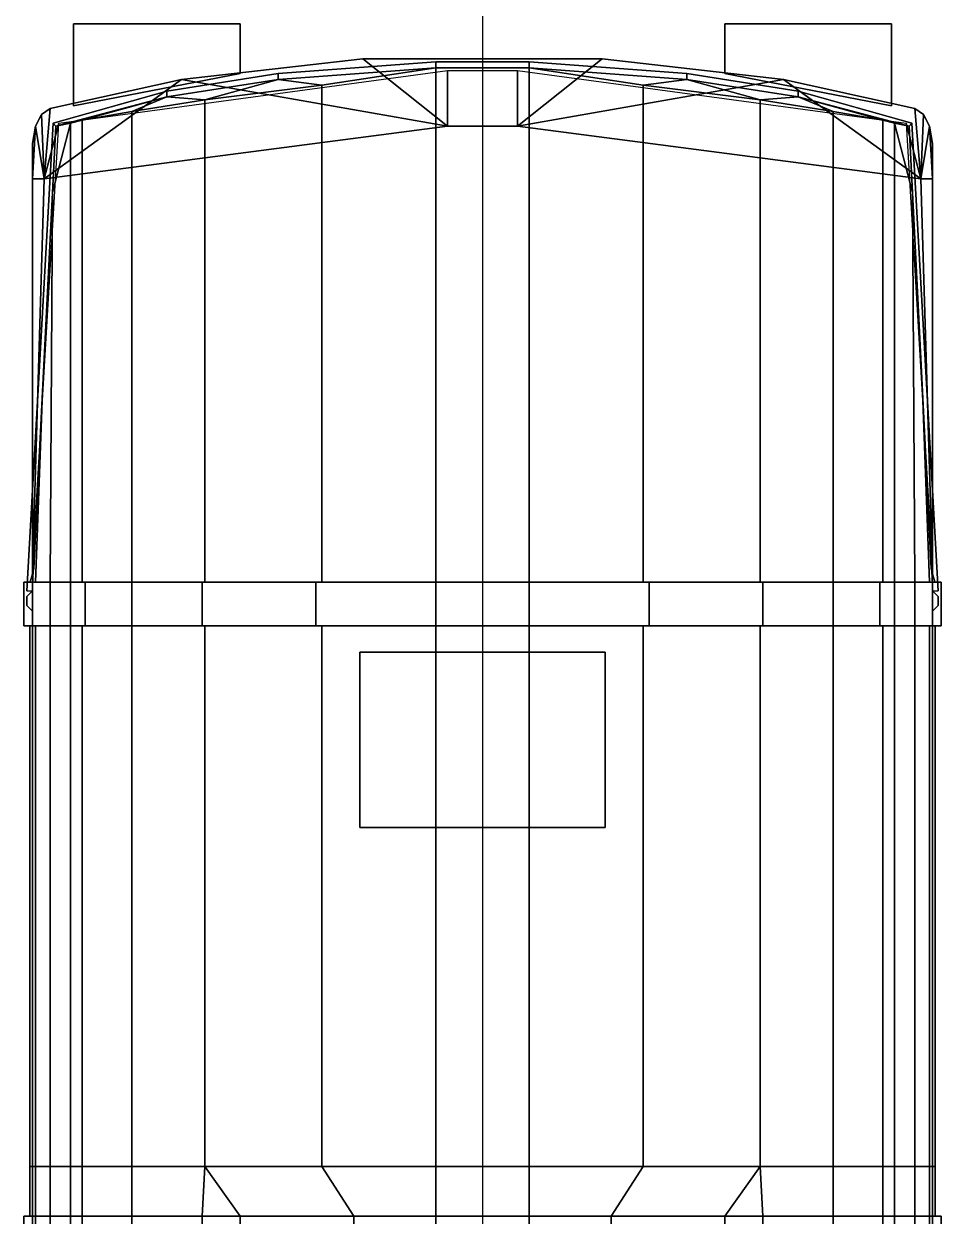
# Model space of a CAD drawing. Header units: millimetres. Extents: x -1.6 to 3, y -8.4 to 21.6.
# Drawn here: x -1.57 to 1.57, y 4.96 to 9.04 of the extents above; entities that cross this region are included whole.
import ezdxf

# ---------------------------------------------------------------- set-up
doc = ezdxf.new("R2010")
doc.units = ezdxf.units.MM
doc.layers.add('drawing', color=9, linetype='Continuous')

msp = doc.modelspace()

# ---------------------------------------------------------------- linework, layer by layer
for points in [[(-1.4, 9.04, 1.81), (-1.4, 9.04, 2.15), (-0.83, 9.04, 2.15), (-0.83, 9.04, 1.81)], [(-1.4, 8.76, 1.81), (-1.4, 8.76, 2.15), (-1.4, 9.04, 2.15), (-1.4, 9.04, 1.81)], [(-1.4, 9.04, 2.15), (-1.4, 8.76, 2.15), (-0.83, 8.87, 2.15), (-0.83, 9.04, 2.15)], [(-0.83, 9.04, 1.81), (-0.83, 8.87, 1.81), (-1.4, 8.76, 1.81), (-1.4, 9.04, 1.81)], [(-0.83, 9.04, 2.15), (-0.83, 8.87, 2.15), (-0.83, 8.87, 1.81), (-0.83, 9.04, 1.81)], [(0.83, 9.04, 1.81), (0.83, 8.87, 1.81), (0.83, 8.87, 2.15), (0.83, 9.04, 2.15)], [(1.4, 9.04, 2.15), (1.4, 9.04, 1.81), (0.83, 9.04, 1.81), (0.83, 9.04, 2.15)], [(1.4, 9.04, 1.81), (1.4, 8.76, 1.81), (0.83, 8.87, 1.81), (0.83, 9.04, 1.81)], [(0.83, 9.04, 2.15), (0.83, 8.87, 2.15), (1.4, 8.76, 2.15), (1.4, 9.04, 2.15)], [(1.4, 8.76, 2.15), (1.4, 8.76, 1.81), (1.4, 9.04, 1.81), (1.4, 9.04, 2.15)], [(-0.41, 8.92, 3.29), (-0.41, 8.92, 1.81), (-1.03, 8.85, 1.81), (-1.03, 8.85, 3.29)], [(-1.03, 8.85, 3.29), (-0.12, 8.69, 3.41), (-0.41, 8.92, 3.29), (-1.03, 8.85, 3.29)], [(-0.16, 8.91, 4.24), (-0.16, 8.91, 4.2), (-0.7, 8.87, 4.2), (-0.7, 8.87, 4.24)], [(-0.16, 8.89, 4.24), (-0.16, 8.91, 4.24), (-0.7, 8.87, 4.24), (-0.7, 8.85, 4.24)], [(0.41, 8.92, 3.29), (0.41, 8.92, 1.81), (-0.41, 8.92, 1.81), (-0.41, 8.92, 3.29)], [(0.12, 8.69, 3.41), (0.41, 8.92, 3.29), (-0.41, 8.92, 3.29), (-0.12, 8.69, 3.41)], [(0.16, 8.91, 4.24), (0.16, 8.91, 4.2), (-0.16, 8.91, 4.2), (-0.16, 8.91, 4.24)], [(0.16, 8.89, 4.24), (0.16, 8.91, 4.24), (-0.16, 8.91, 4.24), (-0.16, 8.89, 4.24)], [(0.12, 8.69, 3.41), (1.03, 8.85, 3.29), (0.41, 8.92, 3.29), (0.12, 8.69, 3.41)], [(0.7, 8.87, 4.24), (0.7, 8.87, 4.2), (0.16, 8.91, 4.2), (0.16, 8.91, 4.24)], [(0.7, 8.85, 4.24), (0.7, 8.87, 4.24), (0.16, 8.91, 4.24), (0.16, 8.89, 4.24)], [(0.41, 8.92, 1.81), (0.41, 8.92, 3.29), (1.03, 8.85, 3.29), (1.03, 8.85, 1.81)], [(-0.12, 8.88, 4.2), (-0.12, 8.69, 3.41), (-1.5, 8.51, 3.41), (-1.45, 8.7, 4.2)], [(-0.7, 8.87, 4.24), (-0.7, 8.87, 4.2), (-1.08, 8.81, 4.2), (-1.08, 8.81, 4.24)], [(-0.7, 8.85, 4.24), (-0.7, 8.87, 4.24), (-1.08, 8.81, 4.24), (-1.08, 8.79, 4.24)], [(-0.16, 8.89, 4.24), (-0.16, 8.89, 4.24), (-0.7, 8.85, 4.24), (-0.55, 8.83, 4.59)], [(-0.16, 8.89, 4.24), (-0.16, 8.89, 4.24), (-0.55, 8.83, 4.59), (-0.16, 8.89, 4.63)], [(0.16, 8.89, 4.63), (0.16, 8.89, 4.24), (-0.16, 8.89, 4.24), (-0.16, 8.89, 4.63)], [(0.12, 8.88, 4.2), (0.12, 8.69, 3.41), (-0.12, 8.69, 3.41), (-0.12, 8.88, 4.2)], [(1.45, 8.7, 4.2), (1.5, 8.51, 3.41), (0.12, 8.69, 3.41), (0.12, 8.88, 4.2)], [(0.7, 8.85, 4.24), (0.16, 8.89, 4.24), (0.55, 8.83, 4.59), (0.7, 8.85, 4.24)], [(0.55, 8.83, 4.59), (0.16, 8.89, 4.24), (0.16, 8.89, 4.63), (0.55, 8.83, 4.59)], [(1.08, 8.81, 4.24), (1.08, 8.81, 4.2), (0.7, 8.87, 4.2), (0.7, 8.87, 4.24)], [(1.08, 8.79, 4.24), (1.08, 8.81, 4.24), (0.7, 8.87, 4.24), (0.7, 8.85, 4.24)], [(-1.5, 8.51, 3.41), (-0.12, 8.69, 3.41), (-1.03, 8.85, 3.29), (-1.5, 8.51, 3.41)], [(-1.48, 8.75, 3.3), (-1.5, 8.51, 3.41), (-1.03, 8.85, 3.29), (-1.48, 8.75, 3.3)], [(-1.48, 8.75, 1.81), (-1.48, 8.75, 3.3), (-1.03, 8.85, 3.29), (-1.03, 8.85, 1.81)], [(-0.7, 8.85, 4.24), (-0.7, 8.85, 4.24), (-1.08, 8.79, 4.24), (-0.95, 8.78, 4.51)], [(-0.7, 8.85, 4.24), (-0.7, 8.85, 4.24), (-0.95, 8.78, 4.51), (-0.55, 8.83, 4.59)], [(-0.55, 8.83, 4.59), (-0.95, 8.78, 4.51), (-0.95, 7.13, 4.51), (-0.55, 7.13, 4.59)], [(0.12, 8.69, 3.41), (1.5, 8.51, 3.41), (1.03, 8.85, 3.29), (0.12, 8.69, 3.41)], [(0.7, 8.85, 4.24), (0.55, 8.83, 4.59), (0.95, 8.78, 4.51), (0.7, 8.85, 4.24)], [(0.55, 7.13, 4.59), (0.95, 7.13, 4.51), (0.95, 8.78, 4.51), (0.55, 8.83, 4.59)], [(0.7, 8.85, 4.24), (0.95, 8.78, 4.51), (1.08, 8.79, 4.24), (0.7, 8.85, 4.24)], [(1.48, 8.75, 3.3), (1.48, 8.75, 1.81), (1.03, 8.85, 1.81), (1.03, 8.85, 3.29)], [(1.03, 8.85, 3.29), (1.5, 8.51, 3.41), (1.48, 8.75, 3.3), (1.03, 8.85, 3.29)], [(-1.08, 8.81, 4.24), (-1.08, 8.81, 4.2), (-1.47, 8.7, 4.2), (-1.47, 8.7, 4.24)], [(-1.08, 8.79, 4.24), (-1.08, 8.81, 4.24), (-1.47, 8.7, 4.24), (-1.46, 8.69, 4.24)], [(-1.08, 8.79, 4.24), (-1.08, 8.79, 4.24), (-1.46, 8.69, 4.24), (-1.41, 8.7, 4.28)], [(-1.08, 8.79, 4.24), (-1.08, 8.79, 4.24), (-1.41, 8.7, 4.28), (-1.37, 8.71, 4.32)], [(-1.08, 8.79, 4.24), (-1.08, 8.79, 4.24), (-1.37, 8.71, 4.32), (-1.2, 8.74, 4.42)], [(-1.08, 8.79, 4.24), (-1.08, 8.79, 4.24), (-1.2, 8.74, 4.42), (-0.95, 8.78, 4.51)], [(-0.95, 8.78, 4.51), (-1.2, 8.74, 4.42), (-1.2, 7.13, 4.42), (-0.95, 7.13, 4.51)], [(0.95, 8.78, 4.51), (1.2, 8.74, 4.42), (1.08, 8.79, 4.24), (0.95, 8.78, 4.51)], [(0.95, 7.13, 4.51), (1.2, 7.13, 4.42), (1.2, 8.74, 4.42), (0.95, 8.78, 4.51)], [(1.47, 8.7, 4.24), (1.47, 8.7, 4.2), (1.08, 8.81, 4.2), (1.08, 8.81, 4.24)], [(1.46, 8.69, 4.24), (1.47, 8.7, 4.24), (1.08, 8.81, 4.24), (1.08, 8.79, 4.24)], [(1.41, 8.7, 4.28), (1.46, 8.69, 4.24), (1.08, 8.79, 4.24), (1.41, 8.7, 4.28)], [(1.37, 8.71, 4.32), (1.41, 8.7, 4.28), (1.08, 8.79, 4.24), (1.37, 8.71, 4.32)], [(1.2, 8.74, 4.42), (1.37, 8.71, 4.32), (1.08, 8.79, 4.24), (1.2, 8.74, 4.42)], [(-1.48, 8.75, 3.3), (-1.48, 8.75, 1.81), (-1.51, 8.73, 1.81), (-1.51, 8.73, 3.31)], [(-1.5, 8.51, 3.41), (-1.48, 8.75, 3.3), (-1.51, 8.73, 3.31), (-1.5, 8.51, 3.41)], [(-1.2, 8.74, 4.42), (-1.37, 8.71, 4.32), (-1.37, 7.13, 4.32), (-1.2, 7.13, 4.42)], [(1.2, 7.13, 4.42), (1.37, 7.13, 4.32), (1.37, 8.71, 4.32), (1.2, 8.74, 4.42)], [(1.48, 8.75, 1.81), (1.48, 8.75, 3.3), (1.51, 8.73, 3.31), (1.51, 8.73, 1.81)], [(1.5, 8.51, 3.41), (1.51, 8.73, 3.31), (1.51, 8.73, 3.31), (1.48, 8.75, 3.3)], [(-1.47, 8.7, 4.24), (-1.47, 8.7, 4.2), (-1.56, 7.1, 4), (-1.56, 7.1, 4.03)], [(-1.46, 8.69, 4.24), (-1.47, 8.7, 4.24), (-1.56, 7.1, 4.03), (-1.54, 7.1, 4.03)], [(-1.45, 8.7, 4.2), (-1.5, 8.51, 3.41), (-1.54, 7.17, 3.41), (-1.54, 7.17, 4.01)], [(-1.53, 8.69, 1.81), (-1.53, 8.69, 3.32), (-1.51, 8.73, 3.31), (-1.51, 8.73, 1.81)], [(-1.53, 8.69, 3.32), (-1.5, 8.51, 3.41), (-1.5, 8.51, 3.41), (-1.51, 8.73, 3.31)], [(-1.41, 8.7, 4.28), (-1.4714, 8.4629, 4.21), (-1.48, 7.13, 4.21), (-1.41, 7.13, 4.28)], [(-1.41, 8.7, 4.28), (-1.46, 8.69, 4.24), (-1.4714, 8.4629, 4.21)], [(-1.37, 8.71, 4.32), (-1.41, 8.7, 4.28), (-1.41, 7.13, 4.28), (-1.37, 7.13, 4.32)], [(1.37, 7.13, 4.32), (1.41, 7.13, 4.28), (1.41, 8.7, 4.28), (1.37, 8.71, 4.32)], [(1.41, 7.13, 4.28), (1.48, 7.13, 4.21), (1.4714, 8.4629, 4.21), (1.41, 8.7, 4.28)], [(1.4714, 8.4629, 4.21), (1.4714, 8.4629, 4.21), (1.46, 8.69, 4.24), (1.41, 8.7, 4.28)], [(1.5, 8.51, 3.41), (1.45, 8.7, 4.2), (1.54, 7.17, 4.01), (1.54, 7.17, 3.41)], [(1.54, 7.1, 4.03), (1.56, 7.1, 4.03), (1.47, 8.7, 4.24), (1.46, 8.69, 4.24)], [(1.56, 7.1, 4.03), (1.56, 7.1, 4), (1.47, 8.7, 4.2), (1.47, 8.7, 4.24)], [(1.5, 8.51, 3.41), (1.53, 8.69, 3.32), (1.53, 8.69, 3.32), (1.51, 8.73, 3.31)], [(1.53, 8.69, 3.32), (1.53, 8.69, 1.81), (1.51, 8.73, 1.81), (1.51, 8.73, 3.31)], [(-1.53, 8.69, 3.32), (-1.53, 8.69, 1.81), (-1.54, 8.63, 1.81), (-1.54, 8.63, 3.29)], [(-1.54, 8.51, 3.41), (-1.53, 8.69, 3.32), (-1.54, 8.63, 3.29), (-1.54, 8.51, 3.41)], [(-1.5, 8.51, 3.41), (-1.53, 8.69, 3.32), (-1.54, 8.51, 3.41), (-1.5, 8.51, 3.41)], [(1.5, 8.51, 3.41), (1.54, 8.51, 3.41), (1.54, 8.51, 3.41), (1.53, 8.69, 3.32)], [(1.53, 8.69, 1.81), (1.53, 8.69, 3.32), (1.54, 8.63, 3.29), (1.54, 8.63, 1.81)], [(1.53, 8.69, 3.32), (1.54, 8.51, 3.41), (1.54, 8.51, 3.41), (1.54, 8.63, 3.29)], [(-1.54, 8.63, 3.29), (-1.54, 8.63, 1.81), (-1.54, 7.1, 1.81), (-1.54, 7.1, 3.29)], [(-1.54, 8.51, 3.41), (-1.54, 8.63, 3.29), (-1.54, 7.1, 3.29), (-1.54, 7.17, 3.41)], [(1.54, 8.63, 1.81), (1.54, 8.63, 3.29), (1.54, 7.1, 3.29), (1.54, 7.1, 1.81)], [(1.54, 8.63, 3.29), (1.54, 8.51, 3.41), (1.54, 7.17, 3.41), (1.54, 7.1, 3.29)], [(-1.5, 8.51, 3.41), (-1.54, 8.51, 3.41), (-1.54, 7.17, 3.41)], [(1.54, 8.51, 3.41), (1.5, 8.51, 3.41), (1.54, 7.17, 3.41)], [(-1.4714, 8.4629, 4.21), (-1.5057, 7.7814, 4.12), (-1.53, 7.13, 4.12), (-1.48, 7.13, 4.21)], [(1.48, 7.13, 4.21), (1.53, 7.13, 4.12), (1.5057, 7.7814, 4.12), (1.4714, 8.4629, 4.21)], [(-1.5057, 7.7814, 4.12), (-1.5362, 7.1757, 4.04), (-1.55, 7.13, 4.04), (-1.53, 7.13, 4.12)], [(1.53, 7.13, 4.12), (1.55, 7.13, 4.04), (1.5362, 7.1757, 4.04), (1.5057, 7.7814, 4.12)], [(-1.54, 7.17, 4.01), (-1.54, 7.17, 3.41), (-1.54, 7.1, 3.29), (-1.54, 7.1, 4)], [(1.54, 7.17, 3.41), (1.54, 7.17, 4.01), (1.54, 7.1, 4), (1.54, 7.1, 3.29)], [(-1.54, 7.1, 3.96), (-1.54, 7.1, 1.77), (-1.56, 7.08, 1.77), (-1.56, 7.08, 3.96)], [(1.54, 7.1, 1.77), (1.54, 7.1, 3.96), (1.56, 7.08, 3.96), (1.56, 7.08, 1.77)], [(-1.56, 7.08, 3.96), (-1.56, 7.08, 1.77), (-1.56, 7.05, 1.77), (-1.56, 7.05, 3.96)], [(1.56, 7.08, 1.77), (1.56, 7.08, 3.96), (1.56, 7.05, 3.96), (1.56, 7.05, 1.77)], [(-1.56, 7.05, 3.96), (-1.56, 7.05, 1.77), (-1.54, 7.03, 1.77), (-1.54, 7.03, 3.96)], [(-1.54, 7.03, 3.96), (-1.54, 7.03, 1.81), (-1.54, 4.87, 1.81), (-1.54, 4.87, 3.96)], [(1.56, 7.05, 1.77), (1.56, 7.05, 3.96), (1.54, 7.03, 3.96), (1.54, 7.03, 1.77)], [(1.54, 7.03, 1.81), (1.54, 7.03, 3.96), (1.54, 4.87, 3.96), (1.54, 4.87, 1.81)], [(-1.53, 6.98, 4.12), (-1.55, 6.98, 4.04), (-1.55, 5.13, 4.04), (-1.53, 5.13, 4.12)], [(-1.55, 6.98, 4.04), (-1.55, 6.98, 3.96), (-1.55, 5.13, 3.96), (-1.55, 5.13, 4.04)], [(-1.48, 6.98, 4.21), (-1.53, 6.98, 4.12), (-1.53, 5.13, 4.12), (-1.48, 5.13, 4.21)], [(-1.41, 6.98, 4.28), (-1.48, 6.98, 4.21), (-1.48, 5.13, 4.21), (-1.41, 5.13, 4.28)], [(-1.37, 6.98, 4.32), (-1.41, 6.98, 4.28), (-1.41, 5.13, 4.28), (-1.37, 5.13, 4.32)], [(-1.2, 6.98, 4.42), (-1.37, 6.98, 4.32), (-1.37, 5.13, 4.32), (-1.2, 5.13, 4.42)], [(-0.95, 6.98, 4.51), (-1.2, 6.98, 4.42), (-1.2, 5.13, 4.42), (-0.95, 5.13, 4.51)], [(-0.55, 6.98, 4.59), (-0.95, 6.98, 4.51), (-0.95, 5.13, 4.51), (-0.55, 5.13, 4.59)], [(-0.16, 6.98, 4.63), (-0.55, 6.98, 4.59), (-0.55, 5.13, 4.59), (-0.16, 5.13, 4.63)], [(-0.16, 5.13, 4.63), (0.16, 5.13, 4.63), (0.16, 6.98, 4.63), (-0.16, 6.98, 4.63)], [(0.16, 5.13, 4.63), (0.55, 5.13, 4.59), (0.55, 6.98, 4.59), (0.16, 6.98, 4.63)], [(0.55, 5.13, 4.59), (0.95, 5.13, 4.51), (0.95, 6.98, 4.51), (0.55, 6.98, 4.59)], [(0.95, 5.13, 4.51), (1.2, 5.13, 4.42), (1.2, 6.98, 4.42), (0.95, 6.98, 4.51)], [(1.2, 5.13, 4.42), (1.37, 5.13, 4.32), (1.37, 6.98, 4.32), (1.2, 6.98, 4.42)], [(1.37, 5.13, 4.32), (1.41, 5.13, 4.28), (1.41, 6.98, 4.28), (1.37, 6.98, 4.32)], [(1.41, 5.13, 4.28), (1.48, 5.13, 4.21), (1.48, 6.98, 4.21), (1.41, 6.98, 4.28)], [(1.48, 5.13, 4.21), (1.53, 5.13, 4.12), (1.53, 6.98, 4.12), (1.48, 6.98, 4.21)], [(1.53, 5.13, 4.12), (1.55, 5.13, 4.04), (1.55, 6.98, 4.04), (1.53, 6.98, 4.12)], [(1.55, 5.13, 4.04), (1.55, 5.13, 3.96), (1.55, 6.98, 3.96), (1.55, 6.98, 4.04)], [(-0.42, 6.89, 4.59), (-0.42, 6.29, 4.59), (-0.42, 6.29, 4.66), (-0.42, 6.89, 4.66)], [(0.42, 6.89, 4.66), (0.42, 6.89, 4.59), (-0.42, 6.89, 4.59), (-0.42, 6.89, 4.66)], [(-0.42, 6.89, 4.66), (-0.42, 6.29, 4.66), (0.42, 6.29, 4.66), (0.42, 6.89, 4.66)], [(0.42, 6.29, 4.66), (0.42, 6.29, 4.59), (0.42, 6.89, 4.59), (0.42, 6.89, 4.66)], [(-0.42, 6.29, 4.66), (-0.42, 6.29, 4.59), (0.42, 6.29, 4.59), (0.42, 6.29, 4.66)], [(-1.55, 5.13, 4.04), (-1.55, 5.13, 3.96), (-1.55, 4.96, 3.96), (-1.55, 4.96, 4.04)], [(-1.53, 5.13, 4.12), (-1.55, 5.13, 4.04), (-1.55, 4.96, 4.04), (-1.53, 4.96, 4.12)], [(-1.48, 5.13, 4.21), (-1.53, 5.13, 4.12), (-1.53, 4.96, 4.12), (-1.48, 4.96, 4.21)], [(-1.41, 5.13, 4.28), (-1.48, 5.13, 4.21), (-1.48, 4.96, 4.21), (-1.41, 4.96, 4.28)], [(-1.37, 5.13, 4.32), (-1.41, 5.13, 4.28), (-1.41, 4.96, 4.28), (-1.37, 4.96, 4.34)], [(-1.2, 5.13, 4.42), (-1.37, 5.13, 4.32), (-1.37, 4.96, 4.34), (-1.2, 4.96, 4.51)], [(-0.95, 5.13, 4.51), (-1.2, 5.13, 4.42), (-1.2, 4.96, 4.51), (-0.96, 4.96, 4.72)], [(-0.95, 5.13, 4.51), (-0.95, 5.13, 4.51), (-0.96, 4.96, 4.72), (-0.83, 4.96, 4.78)], [(-0.55, 5.13, 4.59), (-0.95, 5.13, 4.51), (-0.83, 4.96, 4.78), (-0.44, 4.96, 4.84)], [(-0.16, 5.13, 4.63), (-0.55, 5.13, 4.59), (-0.44, 4.96, 4.84), (-0.16, 4.96, 4.86)], [(0.16, 5.13, 4.63), (-0.16, 5.13, 4.63), (-0.16, 4.96, 4.86), (0.16, 4.96, 4.86)], [(0.16, 4.96, 4.86), (0.44, 4.96, 4.84), (0.55, 5.13, 4.59), (0.16, 5.13, 4.63)], [(0.44, 4.96, 4.84), (0.83, 4.96, 4.78), (0.95, 5.13, 4.51), (0.55, 5.13, 4.59)], [(0.83, 4.96, 4.78), (0.96, 4.96, 4.72), (0.95, 5.13, 4.51)], [(0.96, 4.96, 4.72), (1.2, 4.96, 4.51), (1.2, 5.13, 4.42), (0.95, 5.13, 4.51)], [(1.2, 4.96, 4.51), (1.37, 4.96, 4.34), (1.37, 5.13, 4.32), (1.2, 5.13, 4.42)], [(1.37, 4.96, 4.34), (1.41, 4.96, 4.28), (1.41, 5.13, 4.28), (1.37, 5.13, 4.32)], [(1.41, 4.96, 4.28), (1.48, 4.96, 4.21), (1.48, 5.13, 4.21), (1.41, 5.13, 4.28)], [(1.48, 4.96, 4.21), (1.53, 4.96, 4.12), (1.53, 5.13, 4.12), (1.48, 5.13, 4.21)], [(1.53, 4.96, 4.12), (1.55, 4.96, 4.04), (1.55, 5.13, 4.04), (1.53, 5.13, 4.12)], [(1.55, 4.96, 4.04), (1.55, 4.96, 3.96), (1.55, 5.13, 3.96), (1.55, 5.13, 4.04)]]:
    msp.add_3dface(points)
at = {"color": 2}
for points in [[(-0.16, 8.89, 4.63), (-0.55, 8.83, 4.59), (-0.55, 7.13, 4.59), (-0.16, 7.13, 4.63)], [(-0.16, 7.13, 4.63), (0.16, 7.13, 4.63), (0.16, 8.89, 4.63), (-0.16, 8.89, 4.63)], [(0.16, 7.13, 4.63), (0.55, 7.13, 4.59), (0.55, 8.83, 4.59), (0.16, 8.89, 4.63)], [(-1.57, 7.13, 4.04), (-1.57, 7.13, 3.96), (-1.57, 6.98, 3.96), (-1.57, 6.98, 4.04)], [(-1.54, 7.13, 4.15), (-1.57, 7.13, 4.04), (-1.57, 6.98, 4.04), (-1.54, 6.98, 4.15)], [(-1.53, 7.13, 4.12), (-1.55, 7.13, 4.04), (-1.57, 7.13, 4.04), (-1.54, 7.13, 4.15)], [(-1.55, 7.13, 4.04), (-1.55, 7.13, 3.96), (-1.57, 7.13, 3.96), (-1.57, 7.13, 4.04)], [(-1.48, 7.13, 4.24), (-1.54, 7.13, 4.15), (-1.54, 6.98, 4.15), (-1.48, 6.98, 4.24)], [(-1.48, 7.13, 4.21), (-1.53, 7.13, 4.12), (-1.54, 7.13, 4.15), (-1.48, 7.13, 4.24)], [(-1.41, 7.13, 4.31), (-1.48, 7.13, 4.24), (-1.48, 6.98, 4.24), (-1.41, 6.98, 4.31)], [(-1.41, 7.13, 4.28), (-1.48, 7.13, 4.21), (-1.48, 7.13, 4.24), (-1.41, 7.13, 4.31)], [(-1.36, 7.13, 4.35), (-1.41, 7.13, 4.31), (-1.41, 6.98, 4.31), (-1.36, 6.98, 4.35)], [(-1.37, 7.13, 4.32), (-1.41, 7.13, 4.28), (-1.41, 7.13, 4.31), (-1.36, 7.13, 4.35)], [(-1.2, 7.13, 4.42), (-1.37, 7.13, 4.32), (-1.36, 7.13, 4.35), (-1.2, 7.13, 4.44)], [(-1.2, 7.13, 4.44), (-1.36, 7.13, 4.35), (-1.36, 6.98, 4.35), (-1.2, 6.98, 4.44)], [(-0.96, 7.13, 4.53), (-1.2, 7.13, 4.44), (-1.2, 6.98, 4.44), (-0.96, 6.98, 4.53)], [(-0.95, 7.13, 4.51), (-1.2, 7.13, 4.42), (-1.2, 7.13, 4.44), (-0.96, 7.13, 4.53)], [(-0.57, 7.13, 4.61), (-0.96, 7.13, 4.53), (-0.96, 6.98, 4.53), (-0.57, 6.98, 4.61)], [(-0.55, 7.13, 4.59), (-0.95, 7.13, 4.51), (-0.96, 7.13, 4.53), (-0.57, 7.13, 4.61)], [(-0.16, 7.13, 4.65), (-0.57, 7.13, 4.61), (-0.57, 6.98, 4.61), (-0.16, 6.98, 4.65)], [(-0.16, 7.13, 4.63), (-0.55, 7.13, 4.59), (-0.57, 7.13, 4.61), (-0.16, 7.13, 4.65)], [(-0.16, 6.98, 4.65), (0.16, 6.98, 4.65), (0.16, 7.13, 4.65), (-0.16, 7.13, 4.65)], [(0.16, 7.13, 4.63), (-0.16, 7.13, 4.63), (-0.16, 7.13, 4.65), (0.16, 7.13, 4.65)], [(0.16, 6.98, 4.65), (0.57, 6.98, 4.61), (0.57, 7.13, 4.61), (0.16, 7.13, 4.65)], [(0.16, 7.13, 4.65), (0.57, 7.13, 4.61), (0.55, 7.13, 4.59), (0.16, 7.13, 4.63)], [(0.57, 7.13, 4.61), (0.96, 7.13, 4.53), (0.95, 7.13, 4.51), (0.55, 7.13, 4.59)], [(0.57, 6.98, 4.61), (0.96, 6.98, 4.53), (0.96, 7.13, 4.53), (0.57, 7.13, 4.61)], [(0.96, 7.13, 4.53), (1.2, 7.13, 4.44), (1.2, 7.13, 4.42), (0.95, 7.13, 4.51)], [(0.96, 6.98, 4.53), (1.2, 6.98, 4.44), (1.2, 7.13, 4.44), (0.96, 7.13, 4.53)], [(1.2, 6.98, 4.44), (1.36, 6.98, 4.35), (1.36, 7.13, 4.35), (1.2, 7.13, 4.44)], [(1.2, 7.13, 4.44), (1.36, 7.13, 4.35), (1.37, 7.13, 4.32), (1.2, 7.13, 4.42)], [(1.36, 6.98, 4.35), (1.41, 6.98, 4.31), (1.41, 7.13, 4.31), (1.36, 7.13, 4.35)], [(1.36, 7.13, 4.35), (1.41, 7.13, 4.31), (1.41, 7.13, 4.28), (1.37, 7.13, 4.32)], [(1.41, 6.98, 4.31), (1.48, 6.98, 4.24), (1.48, 7.13, 4.24), (1.41, 7.13, 4.31)], [(1.41, 7.13, 4.31), (1.48, 7.13, 4.24), (1.48, 7.13, 4.21), (1.41, 7.13, 4.28)], [(1.48, 6.98, 4.24), (1.54, 6.98, 4.15), (1.54, 7.13, 4.15), (1.48, 7.13, 4.24)], [(1.48, 7.13, 4.24), (1.54, 7.13, 4.15), (1.53, 7.13, 4.12), (1.48, 7.13, 4.21)], [(1.54, 7.13, 4.15), (1.57, 7.13, 4.04), (1.55, 7.13, 4.04), (1.53, 7.13, 4.12)], [(1.54, 6.98, 4.15), (1.57, 6.98, 4.04), (1.57, 7.13, 4.04), (1.54, 7.13, 4.15)], [(1.57, 7.13, 4.04), (1.57, 7.13, 3.96), (1.55, 7.13, 3.96), (1.55, 7.13, 4.04)], [(1.57, 6.98, 4.04), (1.57, 6.98, 3.96), (1.57, 7.13, 3.96), (1.57, 7.13, 4.04)], [(-1.54, 6.98, 4.15), (-1.57, 6.98, 4.04), (-1.55, 6.98, 4.04), (-1.53, 6.98, 4.12)], [(-1.57, 6.98, 4.04), (-1.57, 6.98, 3.96), (-1.55, 6.98, 3.96), (-1.55, 6.98, 4.04)], [(-1.48, 6.98, 4.24), (-1.54, 6.98, 4.15), (-1.53, 6.98, 4.12), (-1.48, 6.98, 4.21)], [(-1.41, 6.98, 4.31), (-1.48, 6.98, 4.24), (-1.48, 6.98, 4.21), (-1.41, 6.98, 4.28)], [(-1.36, 6.98, 4.35), (-1.41, 6.98, 4.31), (-1.41, 6.98, 4.28), (-1.37, 6.98, 4.32)], [(-1.2, 6.98, 4.44), (-1.36, 6.98, 4.35), (-1.37, 6.98, 4.32), (-1.2, 6.98, 4.42)], [(-0.96, 6.98, 4.53), (-1.2, 6.98, 4.44), (-1.2, 6.98, 4.42), (-0.95, 6.98, 4.51)], [(-0.57, 6.98, 4.61), (-0.96, 6.98, 4.53), (-0.95, 6.98, 4.51), (-0.55, 6.98, 4.59)], [(-0.16, 6.98, 4.65), (-0.57, 6.98, 4.61), (-0.55, 6.98, 4.59), (-0.16, 6.98, 4.63)], [(-0.16, 6.98, 4.63), (0.16, 6.98, 4.63), (0.16, 6.98, 4.65), (-0.16, 6.98, 4.65)], [(0.16, 6.98, 4.63), (0.55, 6.98, 4.59), (0.57, 6.98, 4.61), (0.16, 6.98, 4.65)], [(0.55, 6.98, 4.59), (0.95, 6.98, 4.51), (0.96, 6.98, 4.53), (0.57, 6.98, 4.61)], [(0.95, 6.98, 4.51), (1.2, 6.98, 4.42), (1.2, 6.98, 4.44), (0.96, 6.98, 4.53)], [(1.2, 6.98, 4.42), (1.37, 6.98, 4.32), (1.36, 6.98, 4.35), (1.2, 6.98, 4.44)], [(1.37, 6.98, 4.32), (1.41, 6.98, 4.28), (1.41, 6.98, 4.31), (1.36, 6.98, 4.35)], [(1.41, 6.98, 4.28), (1.48, 6.98, 4.21), (1.48, 6.98, 4.24), (1.41, 6.98, 4.31)], [(1.48, 6.98, 4.21), (1.53, 6.98, 4.12), (1.54, 6.98, 4.15), (1.48, 6.98, 4.24)], [(1.53, 6.98, 4.12), (1.55, 6.98, 4.04), (1.57, 6.98, 4.04), (1.54, 6.98, 4.15)], [(1.55, 6.98, 4.04), (1.55, 6.98, 3.96), (1.57, 6.98, 3.96), (1.57, 6.98, 4.04)], [(-1.53, 4.96, 4.12), (-1.55, 4.96, 4.04), (-1.57, 4.96, 4.04), (-1.53, 4.96, 4.17)], [(-1.53, 4.96, 4.17), (-1.57, 4.96, 4.04), (-1.57, 4.82, 4.04), (-1.53, 4.82, 4.17)], [(-1.57, 4.96, 4.04), (-1.57, 4.96, 3.96), (-1.57, 4.82, 3.96), (-1.57, 4.82, 4.04)], [(-1.55, 4.96, 4.04), (-1.55, 4.96, 3.96), (-1.57, 4.96, 3.96), (-1.57, 4.96, 4.04)], [(-1.48, 4.96, 4.21), (-1.53, 4.96, 4.12), (-1.53, 4.96, 4.17), (-1.48, 4.96, 4.24)], [(-1.48, 4.96, 4.24), (-1.53, 4.96, 4.17), (-1.53, 4.82, 4.17), (-1.48, 4.82, 4.24)], [(-1.41, 4.96, 4.28), (-1.48, 4.96, 4.21), (-1.48, 4.96, 4.24), (-1.41, 4.96, 4.33)], [(-1.41, 4.96, 4.33), (-1.48, 4.96, 4.24), (-1.48, 4.82, 4.24), (-1.41, 4.82, 4.33)], [(-1.37, 4.96, 4.34), (-1.41, 4.96, 4.28), (-1.41, 4.96, 4.33), (-1.37, 4.96, 4.37)], [(-1.37, 4.96, 4.37), (-1.41, 4.96, 4.33), (-1.41, 4.82, 4.33), (-1.37, 4.82, 4.37)], [(-1.2, 4.96, 4.51), (-1.37, 4.96, 4.34), (-1.37, 4.96, 4.37), (-1.2, 4.96, 4.54)], [(-1.2, 4.96, 4.54), (-1.37, 4.96, 4.37), (-1.37, 4.82, 4.37), (-1.2, 4.82, 4.54)], [(-0.96, 4.96, 4.72), (-1.2, 4.96, 4.51), (-1.2, 4.96, 4.54), (-0.96, 4.96, 4.74)], [(-0.96, 4.96, 4.74), (-1.2, 4.96, 4.54), (-1.2, 4.82, 4.54), (-0.96, 4.82, 4.74)], [(-0.83, 4.96, 4.78), (-0.96, 4.96, 4.72), (-0.96, 4.96, 4.74), (-0.83, 4.96, 4.8)], [(-0.83, 4.96, 4.8), (-0.96, 4.96, 4.74), (-0.96, 4.82, 4.74), (-0.83, 4.82, 4.8)], [(-0.44, 4.96, 4.84), (-0.83, 4.96, 4.78), (-0.83, 4.96, 4.8), (-0.44, 4.96, 4.86)], [(-0.44, 4.96, 4.86), (-0.83, 4.96, 4.8), (-0.83, 4.82, 4.8), (-0.44, 4.82, 4.86)], [(-0.16, 4.96, 4.86), (-0.44, 4.96, 4.84), (-0.44, 4.96, 4.86), (-0.16, 4.96, 4.88)], [(-0.16, 4.96, 4.88), (-0.44, 4.96, 4.86), (-0.44, 4.82, 4.86), (-0.16, 4.82, 4.88)], [(-0.16, 4.82, 4.88), (0.16, 4.82, 4.88), (0.16, 4.96, 4.88), (-0.16, 4.96, 4.88)], [(-0.16, 4.96, 4.88), (0.16, 4.96, 4.88), (0.16, 4.96, 4.86), (-0.16, 4.96, 4.86)], [(0.16, 4.82, 4.88), (0.44, 4.82, 4.86), (0.44, 4.96, 4.86), (0.16, 4.96, 4.88)], [(0.16, 4.96, 4.88), (0.44, 4.96, 4.86), (0.44, 4.96, 4.84), (0.16, 4.96, 4.86)], [(0.44, 4.82, 4.86), (0.83, 4.82, 4.8), (0.83, 4.96, 4.8), (0.44, 4.96, 4.86)], [(0.44, 4.96, 4.86), (0.83, 4.96, 4.8), (0.83, 4.96, 4.78), (0.44, 4.96, 4.84)], [(0.83, 4.82, 4.8), (0.96, 4.82, 4.74), (0.96, 4.96, 4.74), (0.83, 4.96, 4.8)], [(0.83, 4.96, 4.8), (0.96, 4.96, 4.74), (0.96, 4.96, 4.72), (0.83, 4.96, 4.78)], [(0.96, 4.82, 4.74), (1.2, 4.82, 4.54), (1.2, 4.96, 4.54), (0.96, 4.96, 4.74)], [(0.96, 4.96, 4.74), (1.2, 4.96, 4.54), (1.2, 4.96, 4.51), (0.96, 4.96, 4.72)], [(1.2, 4.82, 4.54), (1.37, 4.82, 4.37), (1.37, 4.96, 4.37), (1.2, 4.96, 4.54)], [(1.2, 4.96, 4.54), (1.37, 4.96, 4.37), (1.37, 4.96, 4.34), (1.2, 4.96, 4.51)], [(1.37, 4.82, 4.37), (1.41, 4.82, 4.33), (1.41, 4.96, 4.33), (1.37, 4.96, 4.37)], [(1.37, 4.96, 4.37), (1.41, 4.96, 4.33), (1.41, 4.96, 4.28), (1.37, 4.96, 4.34)], [(1.41, 4.82, 4.33), (1.48, 4.82, 4.24), (1.48, 4.96, 4.24), (1.41, 4.96, 4.33)], [(1.41, 4.96, 4.33), (1.48, 4.96, 4.24), (1.48, 4.96, 4.21), (1.41, 4.96, 4.28)], [(1.48, 4.82, 4.24), (1.53, 4.82, 4.17), (1.53, 4.96, 4.17), (1.48, 4.96, 4.24)], [(1.48, 4.96, 4.24), (1.53, 4.96, 4.17), (1.53, 4.96, 4.12), (1.48, 4.96, 4.21)], [(1.53, 4.82, 4.17), (1.57, 4.82, 4.04), (1.57, 4.96, 4.04), (1.53, 4.96, 4.17)], [(1.53, 4.96, 4.17), (1.57, 4.96, 4.04), (1.55, 4.96, 4.04), (1.53, 4.96, 4.12)], [(1.57, 4.96, 4.04), (1.57, 4.96, 3.96), (1.55, 4.96, 3.96), (1.55, 4.96, 4.04)], [(1.57, 4.82, 4.04), (1.57, 4.82, 3.96), (1.57, 4.96, 3.96), (1.57, 4.96, 4.04)]]:
    msp.add_3dface(points, dxfattribs=at)
at = {"layer": 'drawing'}
msp.add_xline((0, -2.17, 4), (0, -1), dxfattribs=at)

doc.saveas('drawing.dxf')
